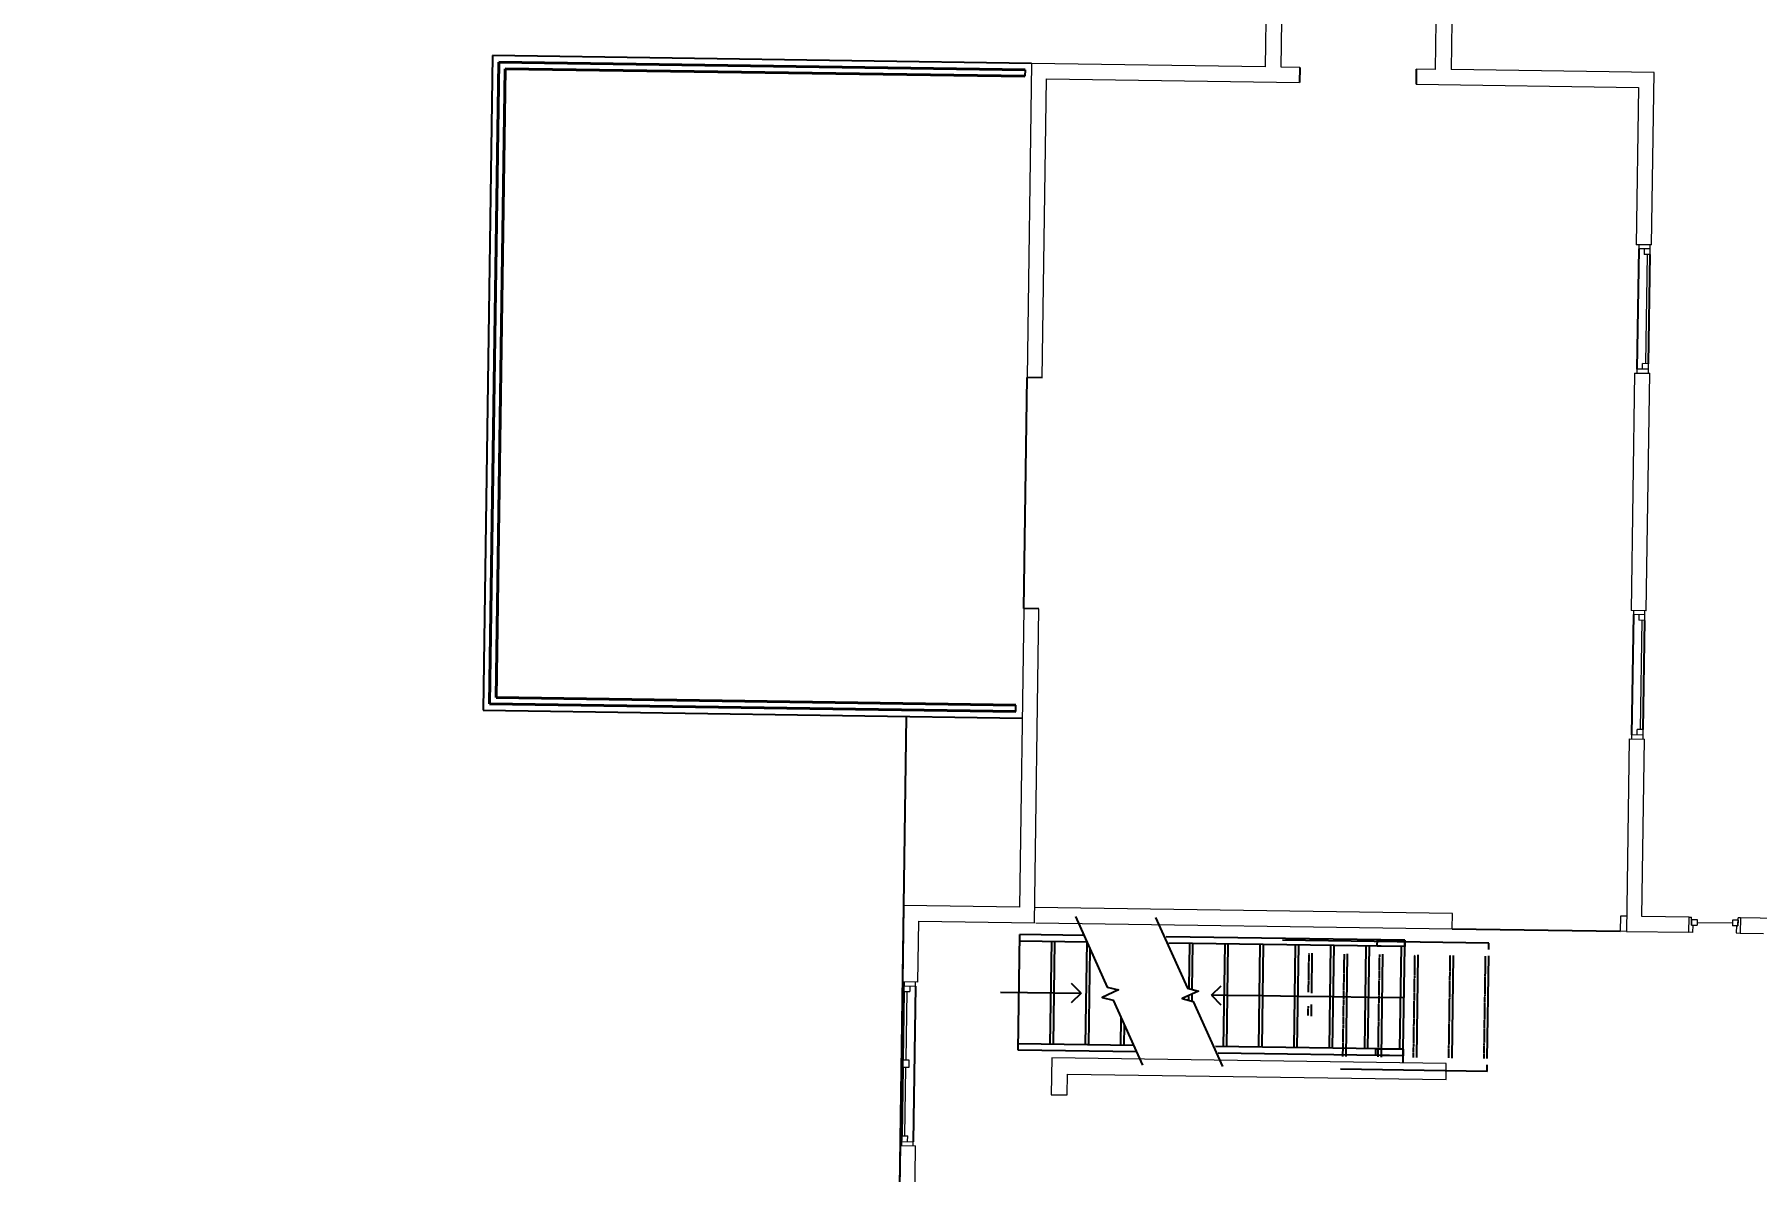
# Model space of a CAD drawing. Extents: x -13328 to 38686, y -10157 to 7853.
# Drawn here: x -8136 to -7599, y 3748 to 4103 of the extents above; entities that cross this region are included whole.
import ezdxf

# ---------------------------------------------------------------- set-up
doc = ezdxf.new("R2010")
doc.units = 0
doc.header["$LTSCALE"] = 1.5
doc.header["$MEASUREMENT"] = 0
doc.linetypes.add('Overhead 1_16_', pattern=[0.101562, 0.0625, -0.039062])
doc.layers.get('0').update_dxf_attribs({"color": 8})
doc.layers.get('DEFPOINTS').update_dxf_attribs({"color": 11})
for name, color, linetype in [('A-AREA', 32, 'Continuous'), ('A-Deck-Edge', 2, 'Continuous'), ('A-Deck-Guardrail', 1, 'Continuous'), ('A-stairs-exs', 33, 'Continuous'), ('A-WALL-ext-exs', 2, 'Continuous'), ('A-wall-int-exs', 41, 'Continuous'), ('A-Window-exs', 43, 'Continuous'), ('AB-Stairs-exs', 31, 'Continuous'), ('Layer1', 1, 'Continuous'), ('Layer2', 2, 'Continuous'), ('S-STRS-ANNO', 31, 'Continuous')]:
    doc.layers.add(name, color=color, linetype=linetype)
doc.styles.add('ROMANS', font='ROMANS.shx', dxfattribs={"width": 0.7, "oblique": 15})
doc.dimstyles.new('Dim240.0', dxfattribs={"dimscale": 240, "dimtxt": 0.125, "dimasz": 0.09375, "dimexe": 0.09375, "dimexo": 0.0625, "dimgap": 0.03125, "dimtad": 1, "dimdec": 1, "dimlfac": 0.083333, "dimzin": 0, "dimdsep": 46, "dimtxsty": 'ROMANS', "dimblk1": 'ARCHTICK', "dimblk2": 'ARCHTICK', "dimsah": 1, "dimcen": 0.09375, "dimdle": 0.09375, "dimclrd": 256, "dimclre": 256, "dimclrt": 3, "dimadec": 4, "dimazin": 0, "dimtfac": 1, "dimtdec": 1, "dimtmove": 0, "dimatfit": 3, "dimldrblk": 'ARCHTICK', "dimfxl": 1, "dimtolj": 1, "dimtzin": 0, "dimarcsym": 0})

# ---------------------------------------------------------------- blocks, each defined once
blk = doc.blocks.new('Top Rail Type - Top Rail_Internal_-426551-Level 1')
at = {"layer": 'A-Deck-Guardrail'}
blk.add_hatch(color=8, dxfattribs=at).paths.add_polyline_path([(-167.26, 73.03), (-167.26, 73.05), (-169.26, 73.03)])
at = {"layer": 'A-Deck-Guardrail', "color": 8}
for p, q in [((-169.26, 73.03), (-167.26, 73.03)), ((-169.26, 64.48), (-169.26, 73.03)), ((-167.26, 73.03), (-167.26, 64.48)), ((-167.26, 64.48), (-169.26, 64.48))]:
    blk.add_line(p, q, dxfattribs=at)
blk = doc.blocks.new('Top Rail Type - Top Rail_Internal_-426562-Level 1')
at = {"layer": 'A-Deck-Guardrail'}
blk.add_hatch(color=8, dxfattribs=at).paths.add_polyline_path([(-201.26, 73.03), (-201.26, 73.05), (-203.26, 73.03)])
at = {"layer": 'A-Deck-Guardrail', "color": 8}
for p, q in [((-203.26, 73.03), (-201.26, 73.03)), ((-203.26, 64.48), (-203.26, 73.03)), ((-201.26, 73.03), (-201.26, 64.48)), ((-201.26, 64.48), (-203.26, 64.48))]:
    blk.add_line(p, q, dxfattribs=at)
blk = doc.blocks.new('Fixed - 16_ x 42_-626436-Level 1')
at = {"layer": 'A-Window-exs', "lineweight": 9}
for p, q in [((-9.5, 2.375), (-8.75, 2.375)), ((-8.75, -0.125), (-8.75, 2.375)), ((-8.75, 1.625), (-8.75, -0.125)), ((-8.75, 1.625), (-7, 1.625)), ((-7, 1.625), (-7, -0.125)), ((-7, 0.75), (4, 0.75)), ((4, 1.625), (4, -0.125)), ((5.75, 1.625), (4, 1.625)), ((5.75, -0.125), (5.75, 2.375)), ((6.5, 2.375), (5.75, 2.375)), ((5.75, 1.625), (5.75, -0.125)), ((-8.25, -2.375), (-9.5, -2.375)), ((-8.75, -0.125), (-7, -0.125)), ((-8.75, -0.125), (-8.25, -0.125)), ((-8.25, -2.375), (-8.25, -0.125)), ((5.75, -0.125), (4, -0.125)), ((5.25, -0.125), (5.75, -0.125)), ((5.25, -0.125), (5.25, -2.375)), ((5.25, -2.375), (6.5, -2.375))]:
    blk.add_line(p, q, dxfattribs=at)
blk = doc.blocks.new('_ARCHTICK')
at = {"color": 0, "linetype": 'ByBlock', "const_width": 0.15}
blk.add_lwpolyline([(-0.5, -0.5), (0.5, 0.5)], dxfattribs=at)
blk = doc.blocks.new('*D141')
at = {"layer": 'DEFPOINTS', "color": 0, "transparency": 16777216}
for p in [(-8690.22, 4584.99), (-8065.07, 3560.41), (-8463.29, 3306.37)]:
    blk.add_point(p, dxfattribs=at)
at = {"layer": 'Layer1', "lineweight": -2, "transparency": 16777216}
for p, q in [((-8702.87, 4576.92), (-9127.65, 4305.94)), ((-9120.78, 4337.01), (-8451.19, 3287.4)), ((-8077.72, 3552.34), (-8482.26, 3294.27))]:
    blk.add_line(p, q, dxfattribs=at)
at = {"layer": 'Layer1', "lineweight": -2, "transparency": 16777216, "xscale": 22.5, "yscale": 22.5, "zscale": 22.5}
for p, rotation in [((-9108.68, 4318.04), 122.5354359777797), ((-8463.29, 3306.37), 302.5354359777796)]:
    blk.add_blockref('_ARCHTICK', p, dxfattribs=dict(at, rotation=rotation))
at = {"layer": 'Layer1', "color": 3, "transparency": 16777216, "insert": (-8764.61, 3825.84), "char_height": 30, "attachment_point": 5, "rotation": 302.5354, "style": 'ROMANS'}
blk.add_mtext("\\A1;100.0'", dxfattribs=at)

msp = doc.modelspace()

# ---------------------------------------------------------------- linework, layer by layer
at = {"layer": 'A-AREA'}
msp.add_line((-7694.1263, 3823.7691), (-7641.8087, 3823.0097), dxfattribs=at)
at = {"layer": 'A-Deck-Edge'}
for p, q in [((-7993.206, 4095.8883), (-7996.1668, 3891.9098)), ((-7825.2237, 4093.4501), (-7993.206, 4095.8883)), ((-7996.1668, 3891.9098), (-7828.1844, 3889.4716))]:
    msp.add_line(p, q, dxfattribs=at)
at = {"layer": 'A-Deck-Guardrail', "lineweight": 40}
for p, q in [((-7991.2353, 4093.8595), (-7994.1379, 3893.8806)), ((-7989.2645, 4091.8307), (-7992.1091, 3895.8514)), ((-7827.2526, 4091.4794), (-7991.2353, 4093.8595)), ((-7827.2816, 4089.4796), (-7989.2645, 4091.8307)), ((-7994.1379, 3893.8806), (-7830.1552, 3891.5004)), ((-7992.1091, 3895.8514), (-7830.1262, 3893.5002))]:
    msp.add_line(p, q, dxfattribs=at)
at = {"layer": 'A-Deck-Guardrail'}
for p, q in [((-7827.2526, 4091.4794), (-7827.2816, 4089.4796)), ((-7830.1552, 3891.5004), (-7830.1262, 3893.5002))]:
    msp.add_line(p, q, dxfattribs=at)
at = {"layer": 'A-stairs-exs'}
for p, q in [((-7829.4366, 3785.9789), (-7828.9141, 3821.9751)), ((-7808.8444, 3821.6838), (-7828.9141, 3821.9751)), ((-7708.9268, 3820.2335), (-7783.3125, 3821.3132)), ((-7807.9409, 3819.6705), (-7828.9431, 3819.9753)), ((-7819.4086, 3787.8335), (-7818.9442, 3819.8302)), ((-7818.4087, 3787.819), (-7817.9443, 3819.8157)), ((-7808.4098, 3787.6739), (-7807.9452, 3819.68)), ((-7807.4099, 3787.6594), (-7806.9764, 3817.5212)), ((-7708.9558, 3818.2337), (-7782.409, 3819.2999)), ((-7776.1498, 3805.3521), (-7775.9487, 3819.2061)), ((-7775.1548, 3805.0012), (-7774.9488, 3819.1916)), ((-7765.4143, 3787.0498), (-7764.9499, 3819.0464)), ((-7764.4144, 3787.0353), (-7763.95, 3819.0319)), ((-7754.4155, 3786.8902), (-7753.951, 3818.8868)), ((-7753.4156, 3786.8757), (-7752.9511, 3818.8723)), ((-7743.4166, 3786.7305), (-7742.9522, 3818.7272)), ((-7742.4167, 3786.716), (-7741.9523, 3818.7126)), ((-7732.4178, 3786.5709), (-7731.9534, 3818.5675)), ((-7731.4179, 3786.5564), (-7730.9535, 3818.553)), ((-7721.4189, 3786.4112), (-7720.9545, 3818.4079)), ((-7720.419, 3786.3967), (-7719.9546, 3818.3934)), ((-7710.4201, 3786.2516), (-7709.9557, 3818.2482)), ((-7709.4202, 3786.2371), (-7708.9558, 3818.2337)), ((-7708.9558, 3818.2337), (-7708.9268, 3820.2335)), ((-7776.2036, 3801.6429), (-7776.1877, 3802.7415)), ((-7775.2073, 3801.3854), (-7775.181, 3803.1933)), ((-7797.4109, 3787.5142), (-7797.2887, 3795.934)), ((-7796.411, 3787.4997), (-7796.32, 3793.7754)), ((-7792.5807, 3785.4439), (-7829.4366, 3785.9789)), ((-7793.4843, 3787.4572), (-7829.4076, 3787.9787)), ((-7709.4202, 3786.2371), (-7767.9531, 3787.0867)), ((-7709.4492, 3784.2373), (-7767.0496, 3785.0733)), ((-7709.4492, 3784.2373), (-7709.4202, 3786.2371))]:
    msp.add_line(p, q, dxfattribs=at)
at = {"layer": 'A-stairs-exs', "color": 2}
msp.add_lwpolyline([(-7786.5837, 3827.2952), (-7776.6929, 3805.2546), (-7773.2057, 3804.3533), (-7778.3376, 3802.0503), (-7774.8505, 3801.1491), (-7765.7688, 3780.914)], dxfattribs=at)
at = {"layer": 'A-WALL-ext-exs', "lineweight": 9}
for p, q in [((-7752.0097, 4124.8909), (-7752.4814, 4092.3943)), ((-7694.0158, 4124.0491), (-7694.4875, 4091.5525)), ((-7747.4819, 4092.3217), (-7747.0828, 4119.8188)), ((-7699.0879, 4119.1222), (-7699.487, 4091.6251)), ((-7825.2237, 4093.4501), (-7826.6442, 3995.5854)), ((-7752.4814, 4092.3943), (-7825.2237, 4093.4501)), ((-7741.6265, 4092.2367), (-7747.4819, 4092.3217)), ((-7699.487, 4091.6251), (-7705.3425, 4091.7101)), ((-7631.2442, 4090.6346), (-7694.4875, 4091.5525)), ((-7632.0243, 4036.8902), (-7631.2442, 4090.6346)), ((-7821.8947, 3995.5165), (-7820.5432, 4088.6317)), ((-7820.5432, 4088.6317), (-7741.6954, 4087.4872)), ((-7705.4114, 4086.9606), (-7636.0626, 4085.954)), ((-7636.0626, 4085.954), (-7636.7738, 4036.9591)), ((-7632.0243, 4036.8902), (-7636.7738, 4036.9591)), ((-7637.3543, 3996.9634), (-7638.4283, 3922.9712)), ((-7637.3543, 3996.9634), (-7632.6048, 3996.8944)), ((-7633.6788, 3922.9022), (-7632.6048, 3996.8944)), ((-7827.6892, 3923.593), (-7829.0407, 3830.4778)), ((-7824.3602, 3825.6594), (-7822.9397, 3923.5241)), ((-7633.6788, 3922.9022), (-7638.4283, 3922.9712)), ((-7639.0088, 3882.9754), (-7639.8796, 3822.9817)), ((-7639.0088, 3882.9754), (-7634.2593, 3882.9064)), ((-7635.0612, 3827.6623), (-7634.2593, 3882.9064)), ((-7865.0369, 3831.0003), (-7865.3816, 3807.2528)), ((-7829.0407, 3830.4778), (-7865.0369, 3831.0003)), ((-7620.3127, 3827.4482), (-7635.0612, 3827.6623)), ((-7620.3816, 3822.6987), (-7620.3127, 3827.4482)), ((-7604.3144, 3827.216), (-7604.3833, 3822.4665)), ((-7592.0657, 3827.0382), (-7604.3144, 3827.216)), ((-7860.6321, 3807.1839), (-7860.3564, 3826.1819)), ((-7860.3564, 3826.1819), (-7824.3602, 3825.6594)), ((-7639.8796, 3822.9817), (-7620.3816, 3822.6987)), ((-7604.3833, 3822.4665), (-7597.1341, 3822.3612)), ((-7860.6321, 3807.1839), (-7865.3816, 3807.2528)), ((-7866.1218, 3756.2582), (-7866.666, 3718.7621)), ((-7866.1218, 3756.2582), (-7861.3723, 3756.1892)), ((-7861.6481, 3737.1912), (-7861.3723, 3756.1892))]:
    msp.add_line(p, q, dxfattribs=at)
at = {"layer": 'A-WALL-ext-exs'}
for p, q in [((-7741.6265, 4092.2367), (-7741.6954, 4087.4872)), ((-7705.3425, 4091.7101), (-7705.4114, 4086.9606)), ((-7821.8947, 3995.5165), (-7826.6442, 3995.5854)), ((-7822.9397, 3923.5241), (-7827.6892, 3923.593))]:
    msp.add_line(p, q, dxfattribs=at)
at = {"layer": 'A-wall-int-exs', "lineweight": 9}
for p, q in [((-7694.0574, 3828.5186), (-7824.2912, 3830.4089)), ((-7694.1263, 3823.7691), (-7694.0574, 3828.5186)), ((-7641.7398, 3827.7592), (-7641.8087, 3823.0097)), ((-7639.8107, 3827.7312), (-7641.7398, 3827.7592)), ((-7823.8935, 3825.6526), (-7694.1263, 3823.7691)), ((-7639.8796, 3822.9817), (-7641.8087, 3823.0097)), ((-7818.9704, 3783.5767), (-7819.1373, 3772.0779)), ((-7695.9833, 3781.7916), (-7818.9704, 3783.5767)), ((-7814.1378, 3772.0054), (-7814.0434, 3778.5047)), ((-7814.0434, 3778.5047), (-7696.0559, 3776.7921)), ((-7696.0559, 3776.7921), (-7695.9833, 3781.7916)), ((-7819.1373, 3772.0779), (-7814.1378, 3772.0054))]:
    msp.add_line(p, q, dxfattribs=at)
at = {"layer": 'A-Window-exs', "lineweight": 9}
for p, q in [((-7636.0238, 4036.9483), (-7636.042, 4035.6984)), ((-7632.5242, 4036.8975), (-7632.5677, 4033.8978)), ((-7632.5424, 4035.6476), (-7636.042, 4035.6984)), ((-7634.2922, 4035.673), (-7634.3176, 4033.9232)), ((-7632.5677, 4033.8978), (-7634.3176, 4033.9232)), ((-7633.4427, 4033.9105), (-7633.9361, 3999.9141)), ((-7636.5862, 3998.2023), (-7636.6044, 3996.9525)), ((-7633.0866, 3998.1515), (-7636.5862, 3998.2023)), ((-7634.8364, 3998.1769), (-7634.811, 3999.9268)), ((-7633.0612, 3999.9014), (-7634.811, 3999.9268)), ((-7633.0612, 3999.9014), (-7633.1047, 3996.9017)), ((-7637.6784, 3922.9603), (-7637.6965, 3921.7104)), ((-7634.1969, 3921.6596), (-7637.6965, 3921.7104)), ((-7635.9467, 3921.685), (-7635.9721, 3919.9352)), ((-7634.2223, 3919.9098), (-7635.9721, 3919.9352)), ((-7635.0972, 3919.9225), (-7635.5906, 3885.9261)), ((-7634.1787, 3922.9095), (-7634.2223, 3919.9098)), ((-7636.4909, 3884.189), (-7636.4655, 3885.9388)), ((-7634.7157, 3885.9134), (-7636.4655, 3885.9388)), ((-7634.7157, 3885.9134), (-7634.7592, 3882.9137)), ((-7638.2407, 3884.2144), (-7638.2589, 3882.9645)), ((-7634.7411, 3884.1636), (-7638.2407, 3884.2144)), ((-7864.9252, 3804.2459), (-7864.8817, 3807.2455)), ((-7864.8998, 3805.9957), (-7861.4002, 3805.9449)), ((-7863.15, 3805.9703), (-7863.1754, 3804.2205)), ((-7861.4002, 3805.9449), (-7861.382, 3807.1947)), ((-7864.9252, 3804.2459), (-7863.1754, 3804.2205)), ((-7864.3596, 3782.9229), (-7864.0503, 3804.2332)), ((-7865.269, 3780.5609), (-7865.2345, 3782.9356)), ((-7863.5192, 3780.5355), (-7865.269, 3780.5609)), ((-7865.2345, 3782.9356), (-7863.4847, 3782.9102)), ((-7864.7034, 3759.2379), (-7864.3941, 3780.5482)), ((-7863.4847, 3782.9102), (-7863.5192, 3780.5355)), ((-7865.6219, 3756.2509), (-7865.5783, 3759.2506)), ((-7865.6037, 3757.5008), (-7862.1041, 3757.45)), ((-7865.5783, 3759.2506), (-7863.8285, 3759.2252)), ((-7863.8539, 3757.4754), (-7863.8285, 3759.2252)), ((-7862.1222, 3756.2001), (-7862.1041, 3757.45))]:
    msp.add_line(p, q, dxfattribs=at)
at = {"layer": 'A-Window-exs', "color": 8}
for p, q in [((-7636.042, 4035.6984), (-7636.5862, 3998.2023)), ((-7632.5677, 4033.8978), (-7633.0612, 3999.9014)), ((-7637.6965, 3921.7104), (-7638.2407, 3884.2144)), ((-7634.2223, 3919.9098), (-7634.7157, 3885.9134)), ((-7861.4002, 3805.9449), (-7862.1041, 3757.45)), ((-7865.2345, 3782.9356), (-7864.9252, 3804.2459)), ((-7865.5783, 3759.2506), (-7865.269, 3780.5609))]:
    msp.add_line(p, q, dxfattribs=at)
at = {"layer": 'AB-Stairs-exs'}
for p, q in [((-7682.6868, 3819.3526), (-7747.0062, 3820.2862)), ((-7737.9188, 3803.7687), (-7737.739, 3816.1512)), ((-7727.2046, 3783.995), (-7726.7402, 3815.9916)), ((-7716.2058, 3783.8353), (-7715.7414, 3815.8319)), ((-7682.7158, 3817.3528), (-7682.6868, 3819.3526)), ((-7705.2069, 3783.6757), (-7704.7425, 3815.6723)), ((-7694.2081, 3783.516), (-7693.7437, 3815.5126)), ((-7683.2093, 3783.3564), (-7682.7448, 3815.353)), ((-7738.0237, 3796.5371), (-7737.9712, 3800.1529)), ((-7709.4783, 3782.2375), (-7709.4492, 3784.2373)), ((-7683.2673, 3779.3568), (-7728.9363, 3780.0197)), ((-7683.2673, 3779.3568), (-7683.2383, 3781.3566))]:
    msp.add_line(p, q, dxfattribs=at)
at = {"layer": 'AB-Stairs-exs', "linetype": 'Overhead 1_16_'}
for p, q in [((-7738.9151, 3804.0262), (-7738.7389, 3816.1657)), ((-7728.2045, 3784.0095), (-7727.7401, 3816.0061)), ((-7717.2057, 3783.8498), (-7716.7412, 3815.8464)), ((-7706.2068, 3783.6902), (-7705.7424, 3815.6868)), ((-7695.208, 3783.5305), (-7694.7436, 3815.5272)), ((-7684.2091, 3783.3709), (-7683.7447, 3815.3675)), ((-7739.0201, 3796.7946), (-7738.9779, 3799.7012))]:
    msp.add_line(p, q, dxfattribs=at)
at = {"layer": 'DEFPOINTS'}
for p, q in [((-7865.0369, 3831.0003), (-7864.1807, 3889.9941)), ((-7874.0643, 3209.0579), (-7865.0369, 3831.0003))]:
    msp.add_line(p, q, dxfattribs=at)
at = {"layer": 'Layer1'}
msp.add_line((-7827.6892, 3923.593), (-7826.6442, 3995.5854), dxfattribs=at)
at = {"layer": 'Layer2'}
msp.add_lwpolyline([(-7811.525, 3827.6572), (-7801.6342, 3805.6166), (-7798.147, 3804.7154), (-7803.279, 3802.4124), (-7799.7918, 3801.5111), (-7790.7101, 3781.276)], dxfattribs=at)
at = {"layer": 'S-STRS-ANNO'}
for p, q in [((-7809.8087, 3803.6959), (-7812.7649, 3806.7391)), ((-7769.1817, 3803.1062), (-7766.1384, 3806.0623)), ((-7834.8804, 3804.0598), (-7809.8087, 3803.6959)), ((-7809.8087, 3803.6959), (-7812.8519, 3800.7397)), ((-7764.1822, 3803.0336), (-7769.1817, 3803.1062)), ((-7769.1817, 3803.1062), (-7766.2255, 3800.063)), ((-7753.1834, 3802.874), (-7764.1822, 3803.0336)), ((-7742.1845, 3802.7143), (-7753.1834, 3802.874)), ((-7731.1857, 3802.5547), (-7742.1845, 3802.7143)), ((-7720.1868, 3802.395), (-7731.1857, 3802.5547)), ((-7709.188, 3802.2354), (-7720.1868, 3802.395))]:
    msp.add_line(p, q, dxfattribs=at)

# ---------------------------------------------------------------- block references
at = {"layer": 'A-stairs-exs', "rotation": 89.16842300854778}
for name in ['Top Rail Type - Top Rail_Internal_-426551-Level 1', 'Top Rail Type - Top Rail_Internal_-426562-Level 1']:
    msp.add_blockref(name, (-7642.0295, 3986.5424), dxfattribs=at)
at = {"layer": 'A-Window-exs', "rotation": 359.1684230085476}
msp.add_blockref('Fixed - 16_ x 42_-626436-Level 1', (-7610.8482, 3824.9356), dxfattribs=at)

# ---------------------------------------------------------------- dimensions: what is measured, and where the dimension line sits
at = {"layer": 'Layer1'}
dim = msp.add_linear_dim(base=(-8463.2943, 3306.3683), p1=(-8690.225, 4584.9881), p2=(-8065.0731, 3560.4096), angle=302.535436, dimstyle='Dim240.0', override={"dimpost": "'"}, dxfattribs=at)
dim.commit()
dim.dimension.update_dxf_attribs({"geometry": '*D141', "text_midpoint": (-8764.6094, 3825.8413)})

doc.saveas('drawing.dxf')
